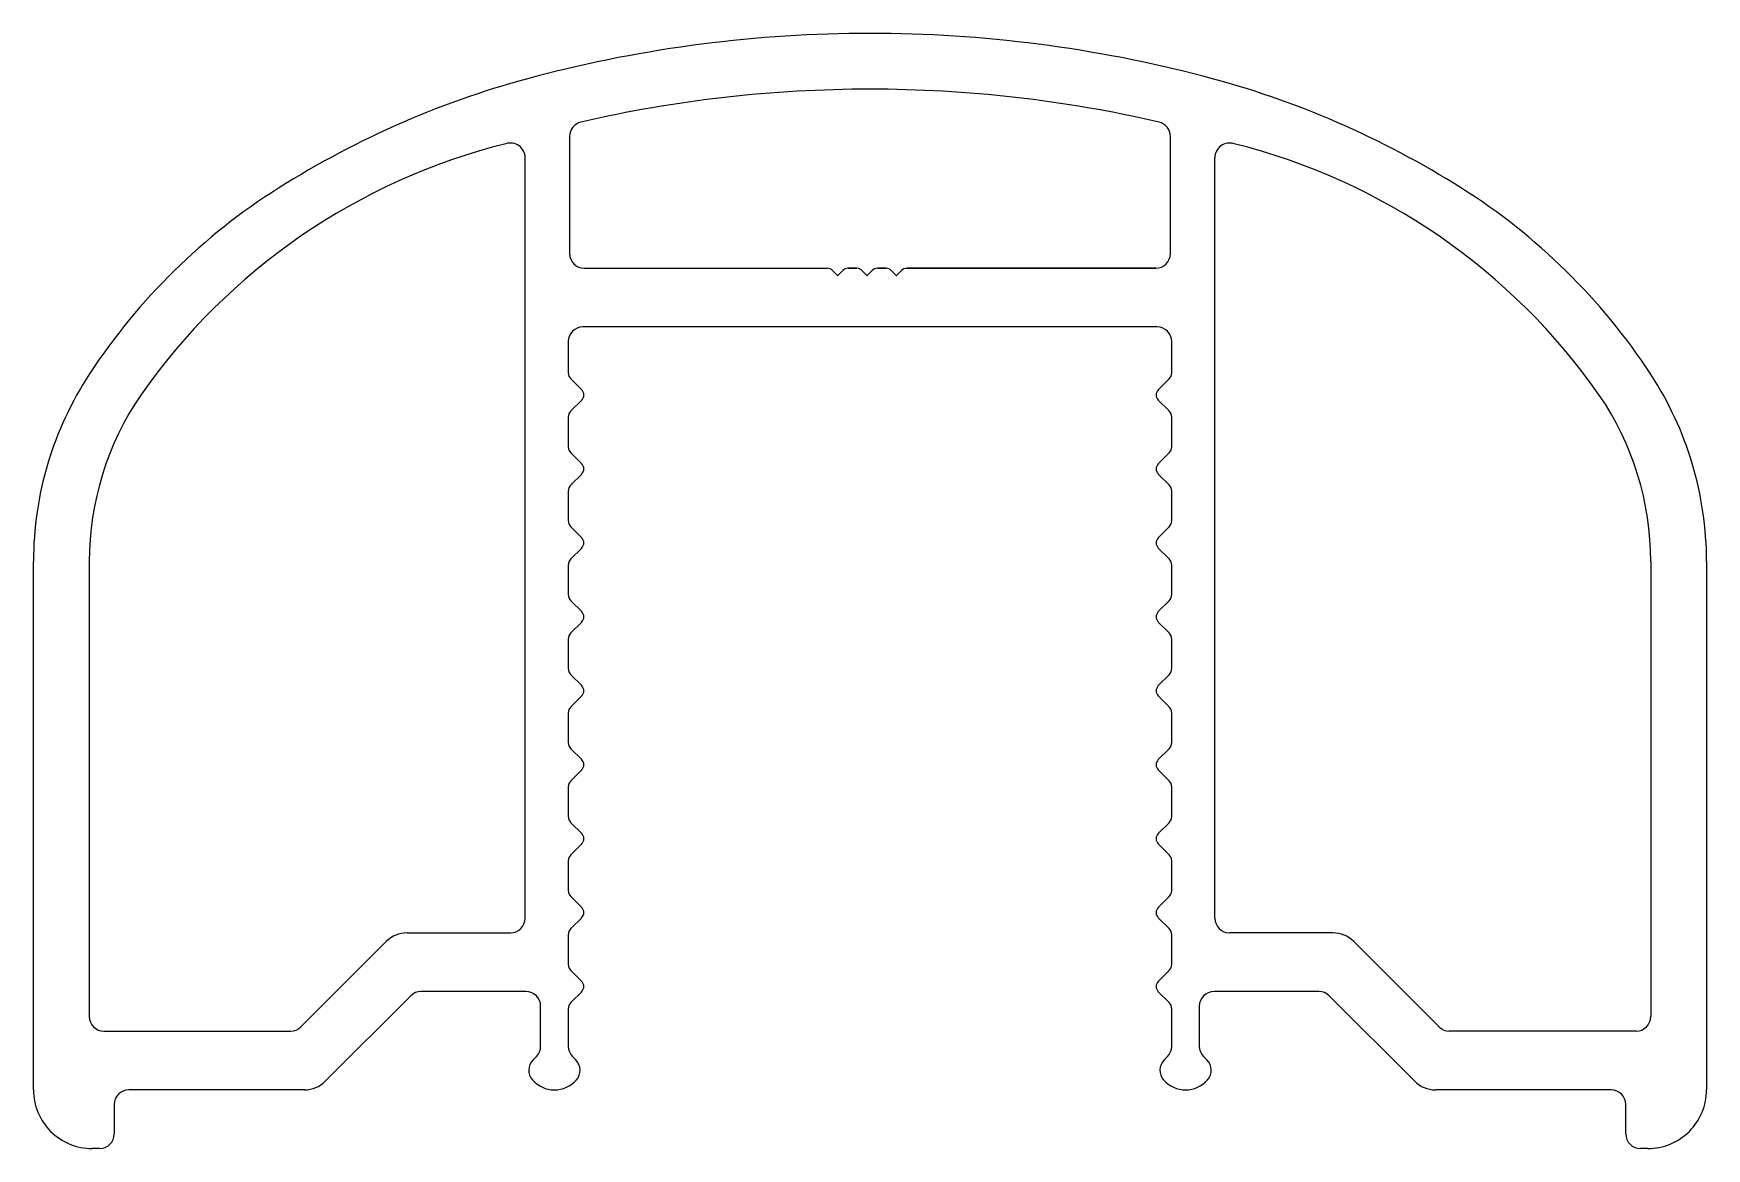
# Model space of a CAD drawing. Extents: x -28 to 29, y 2.5 to 40.5.
import ezdxf

# ---------------------------------------------------------------- set-up
doc = ezdxf.new("R2010")
doc.units = 0
doc.layers.get('0').update_dxf_attribs({"linetype": 'CONTINUOUS'})

msp = doc.modelspace()

# ---------------------------------------------------------------- linework, layer by layer
at = {"color": 6}
for p, q in [((-9.773, 36.961), (-9.773, 32.97)), ((10.695, 32.97), (10.695, 36.961)), ((-9.273, 32.47), (-0.992, 32.47)), ((-0.992, 32.47), (-0.992, 32.47)), ((-0.816, 32.397), (-0.644, 32.225)), ((-0.633, 32.225), (-0.462, 32.397)), ((0.008, 32.47), (-0.285, 32.47)), ((-0.285, 32.47), (0.008, 32.47)), ((-0.285, 32.47), (0.008, 32.47)), ((0.008, 32.47), (-0.285, 32.47)), ((-0.285, 32.47), (0.008, 32.47)), ((0.008, 32.47), (-0.285, 32.47)), ((-0.285, 32.47), (0.008, 32.47)), ((0.184, 32.397), (0.355, 32.225)), ((0.367, 32.225), (0.538, 32.397)), ((1.008, 32.47), (0.715, 32.47)), ((0.715, 32.47), (1.008, 32.47)), ((0.715, 32.47), (1.008, 32.47)), ((1.184, 32.397), (1.355, 32.225)), ((1.367, 32.225), (1.538, 32.397)), ((10.195, 32.47), (1.715, 32.47)), ((1.715, 32.47), (10.195, 32.47)), ((0.461, 30.47), (-9.319, 30.47)), ((10.241, 30.47), (0.461, 30.47)), ((-9.819, 29.97), (-9.819, 28.908)), ((10.741, 28.908), (10.741, 29.97)), ((-9.731, 28.695), (-9.362, 28.327)), ((10.284, 28.327), (10.653, 28.695)), ((-9.362, 27.973), (-9.731, 27.604)), ((10.653, 27.604), (10.284, 27.973)), ((-9.819, 27.392), (-9.819, 26.388)), ((10.741, 26.388), (10.741, 27.392)), ((-9.731, 26.175), (-9.362, 25.807)), ((10.284, 25.807), (10.653, 26.175)), ((-9.362, 25.453), (-9.731, 25.084)), ((10.653, 25.084), (10.284, 25.453)), ((-9.819, 24.872), (-9.819, 23.868)), ((10.741, 23.868), (10.741, 24.872)), ((-9.731, 23.655), (-9.362, 23.287)), ((10.284, 23.287), (10.653, 23.655)), ((-9.362, 22.933), (-9.731, 22.564)), ((10.653, 22.564), (10.284, 22.933)), ((-28.039, 4.47), (-28.039, 22.47)), ((-9.819, 22.352), (-9.819, 21.348)), ((10.741, 21.348), (10.741, 22.352)), ((28.961, 22.47), (28.961, 4.47)), ((-9.731, 21.135), (-9.362, 20.767)), ((10.284, 20.767), (10.653, 21.135)), ((-9.362, 20.413), (-9.731, 20.044)), ((10.653, 20.044), (10.284, 20.413)), ((-9.819, 19.832), (-9.819, 18.828)), ((10.741, 18.828), (10.741, 19.832)), ((-9.731, 18.615), (-9.362, 18.247)), ((10.284, 18.247), (10.653, 18.615)), ((-9.362, 17.893), (-9.731, 17.524)), ((10.653, 17.524), (10.284, 17.893)), ((-9.819, 17.312), (-9.819, 16.308)), ((10.741, 16.308), (10.741, 17.312)), ((-9.731, 16.095), (-9.362, 15.727)), ((10.284, 15.727), (10.653, 16.095)), ((-9.362, 15.373), (-9.731, 15.004)), ((10.653, 15.004), (10.284, 15.373)), ((-9.819, 14.792), (-9.819, 13.788)), ((10.741, 13.788), (10.741, 14.792)), ((-9.731, 13.575), (-9.362, 13.207)), ((10.284, 13.207), (10.653, 13.575)), ((-9.362, 12.853), (-9.731, 12.484)), ((10.653, 12.484), (10.284, 12.853)), ((-9.819, 12.272), (-9.819, 11.268)), ((10.741, 11.268), (10.741, 12.272)), ((-9.731, 11.055), (-9.362, 10.687)), ((10.284, 10.687), (10.653, 11.055)), ((-9.362, 10.333), (-9.731, 9.964)), ((10.653, 9.964), (10.284, 10.333)), ((-9.819, 9.752), (-9.819, 8.748)), ((10.741, 8.748), (10.741, 9.752)), ((-9.731, 8.535), (-9.362, 8.167)), ((10.284, 8.167), (10.653, 8.535)), ((-15.185, 7.673), (-18.096, 4.763)), ((-11.259, 7.82), (-14.832, 7.82)), ((-9.362, 7.813), (-9.731, 7.444)), ((10.653, 7.444), (10.284, 7.813)), ((15.754, 7.82), (12.181, 7.82)), ((19.018, 4.763), (16.108, 7.673)), ((-10.759, 5.957), (-10.759, 7.32)), ((-9.819, 7.232), (-9.819, 5.957)), ((10.741, 5.957), (10.741, 7.232)), ((11.681, 7.32), (11.681, 5.957)), ((-11.017, 5.492), (-10.905, 5.603)), ((-9.672, 5.603), (-9.561, 5.492)), ((10.483, 5.492), (10.595, 5.603)), ((11.828, 5.603), (11.939, 5.492)), ((-18.803, 4.47), (-24.789, 4.47)), ((25.711, 4.47), (19.725, 4.47)), ((-25.289, 3.97), (-25.289, 2.97)), ((26.211, 2.97), (26.211, 3.97)), ((-25.789, 2.47), (-26.039, 2.47)), ((26.961, 2.47), (26.711, 2.47))]:
    msp.add_line(p, q, dxfattribs=at)
at = {"color": 3}
for p, q in [((-11.289, 10.32), (-11.289, 36.236)), ((12.211, 10.32), (12.211, 36.236)), ((-26.139, 22.47), (-26.139, 6.97)), ((27.061, 22.47), (27.061, 6.97)), ((-15.312, 9.82), (-11.789, 9.82)), ((16.234, 9.82), (12.711, 9.82)), ((-18.929, 6.616), (-16.019, 9.527)), ((19.852, 6.616), (16.941, 9.527)), ((-25.639, 6.47), (-19.283, 6.47)), ((26.561, 6.47), (20.205, 6.47))]:
    msp.add_line(p, q, dxfattribs=at)
at = {"color": 6}
for centre, radius, start, end in [((0.461, -4.5), 44.97, 90, 104.6605), ((0.461, -4.5), 44.97, 75.3395, 90), ((-3.018, 8.797), 31.225, 104.6605, 122.2756), ((3.94, 8.797), 31.225, 57.7244, 75.3395), ((0.461, -5.229), 43.799, 90, 102.992), ((0.461, -5.229), 43.799, 77.008, 90), ((-9.273, 36.961), 0.5, 102.992, 180), ((10.195, 36.961), 0.5, 0, 77.008), ((-8.32, 17.194), 21.294, 122.2756, 146.7416), ((9.243, 17.194), 21.294, 33.2584, 57.7244), ((-9.273, 32.97), 0.5, 180, 270), ((10.195, 32.97), 0.5, 270, 0), ((-0.992, 32.22), 0.25, 45, 90), ((-0.639, 32.231), 0.008, 225, 315), ((-0.285, 32.22), 0.25, 90, 135), ((0.008, 32.22), 0.25, 45, 90), ((0.361, 32.231), 0.008, 225, 315), ((0.715, 32.22), 0.25, 90, 135), ((1.008, 32.22), 0.25, 45, 90), ((1.361, 32.231), 0.008, 225, 315), ((1.715, 32.22), 0.25, 90, 135), ((-9.319, 29.97), 0.5, 90, 180), ((10.241, 29.97), 0.5, 0, 90), ((-16.365, 22.47), 11.674, 146.7416, 180), ((-9.519, 28.908), 0.3, 180, 225), ((10.441, 28.908), 0.3, 315, 360), ((17.288, 22.47), 11.674, 360, 33.2584), ((-9.539, 28.15), 0.25, 315, 45), ((10.461, 28.15), 0.25, 135, 225), ((-9.519, 27.392), 0.3, 135, 180), ((10.441, 27.392), 0.3, 360, 45), ((-9.519, 26.388), 0.3, 180, 225), ((10.441, 26.388), 0.3, 315, 360), ((-9.539, 25.63), 0.25, 315, 45), ((10.461, 25.63), 0.25, 135, 225), ((-9.519, 24.872), 0.3, 135, 180), ((10.441, 24.872), 0.3, 360, 45), ((-9.519, 23.868), 0.3, 180, 225), ((10.441, 23.868), 0.3, 315, 360), ((-9.539, 23.11), 0.25, 315, 45), ((10.461, 23.11), 0.25, 135, 225), ((-9.519, 22.352), 0.3, 135, 180), ((10.441, 22.352), 0.3, 360, 45), ((-9.519, 21.348), 0.3, 180, 225), ((10.441, 21.348), 0.3, 315, 360), ((-9.539, 20.59), 0.25, 315, 45), ((10.461, 20.59), 0.25, 135, 225), ((-9.519, 19.832), 0.3, 135, 180), ((10.441, 19.832), 0.3, 360, 45), ((-9.519, 18.828), 0.3, 180, 225), ((10.441, 18.828), 0.3, 315, 0), ((-9.539, 18.07), 0.25, 315, 45), ((10.461, 18.07), 0.25, 135, 225), ((-9.519, 17.312), 0.3, 135, 180), ((10.441, 17.312), 0.3, 360, 45), ((-9.519, 16.308), 0.3, 180, 225), ((10.441, 16.308), 0.3, 315, 360), ((-9.539, 15.55), 0.25, 315, 45), ((10.461, 15.55), 0.25, 135, 225), ((-9.519, 14.792), 0.3, 135, 180), ((10.441, 14.792), 0.3, 360, 45), ((-9.519, 13.788), 0.3, 180, 225), ((10.441, 13.788), 0.3, 315, 360), ((-9.539, 13.03), 0.25, 315, 45), ((10.461, 13.03), 0.25, 135, 225), ((-9.519, 12.272), 0.3, 135, 180), ((10.441, 12.272), 0.3, 360, 45), ((-9.519, 11.268), 0.3, 180, 225), ((10.441, 11.268), 0.3, 315, 360), ((-9.539, 10.51), 0.25, 315, 45), ((10.461, 10.51), 0.25, 135, 225), ((-9.519, 9.752), 0.3, 135, 180), ((10.441, 9.752), 0.3, 360, 45), ((-9.519, 8.748), 0.3, 180, 225), ((10.441, 8.748), 0.3, 315, 360), ((-9.539, 7.99), 0.25, 315, 45), ((10.461, 7.99), 0.25, 135, 225), ((-14.832, 7.32), 0.5, 90, 135), ((-11.259, 7.32), 0.5, 0, 90), ((-9.519, 7.232), 0.3, 135, 180), ((10.441, 7.232), 0.3, 0, 45), ((12.181, 7.32), 0.5, 90, 180), ((15.754, 7.32), 0.5, 45, 90), ((-11.259, 5.957), 0.5, 315, 360), ((-9.319, 5.957), 0.5, 180, 225), ((10.241, 5.957), 0.5, 315, 0), ((12.181, 5.957), 0.5, 180, 225), ((-10.663, 5.138), 0.5, 135, 221.5223), ((-9.914, 5.138), 0.5, 318.4777, 45), ((10.837, 5.138), 0.5, 135, 221.5223), ((11.586, 5.138), 0.5, 318.4777, 45), ((-18.803, 5.47), 1, 270, 315), ((-10.289, 5.47), 1, 221.5223, 318.4777), ((11.211, 5.47), 1, 221.5223, 318.4777), ((19.725, 5.47), 1, 225, 270), ((-26.039, 4.47), 2, 180, 202.5), ((-24.789, 3.97), 0.5, 90, 180), ((25.711, 3.97), 0.5, 0, 90), ((26.961, 4.47), 2, 337.5, 0), ((-26.039, 4.47), 2, 202.5, 225), ((26.961, 4.47), 2, 315, 337.5), ((-26.039, 4.47), 2, 225, 247.5), ((-25.789, 2.97), 0.5, 270, 0), ((26.711, 2.97), 0.5, 180, 270), ((26.961, 4.47), 2, 292.5, 315), ((-26.039, 4.47), 2, 247.5, 270), ((26.961, 4.47), 2, 270, 292.5)]:
    msp.add_arc(centre, radius, start, end, dxfattribs=at)
at = {"color": 3}
for centre, radius, start, end in [((-6.724, 15.816), 21.538, 104.0176, 145.0701), ((-6.724, 15.816), 21.538, 104.0176, 145.0701), ((-11.789, 36.236), 0.5, 0, 107.6922), ((12.711, 36.236), 0.5, 72.3078, 180), ((7.646, 15.816), 21.538, 34.9299, 75.9824), ((7.646, 15.816), 21.538, 34.9299, 75.9824), ((-16.084, 22.47), 10.055, 145.6141, 180), ((-16.084, 22.47), 10.055, 145.6141, 180), ((17.007, 22.47), 10.055, 0, 34.3859), ((17.007, 22.47), 10.055, 0, 34.3859), ((-11.789, 10.32), 0.5, 270, 0), ((12.711, 10.32), 0.5, 180, 270), ((-15.312, 8.82), 1, 90, 135), ((16.234, 8.82), 1, 45, 90), ((-25.639, 6.97), 0.5, 180, 270), ((26.561, 6.97), 0.5, 270, 0), ((-19.283, 6.97), 0.5, 270, 315), ((20.205, 6.97), 0.5, 225, 270)]:
    msp.add_arc(centre, radius, start, end, dxfattribs=at)

doc.saveas('drawing.dxf')
